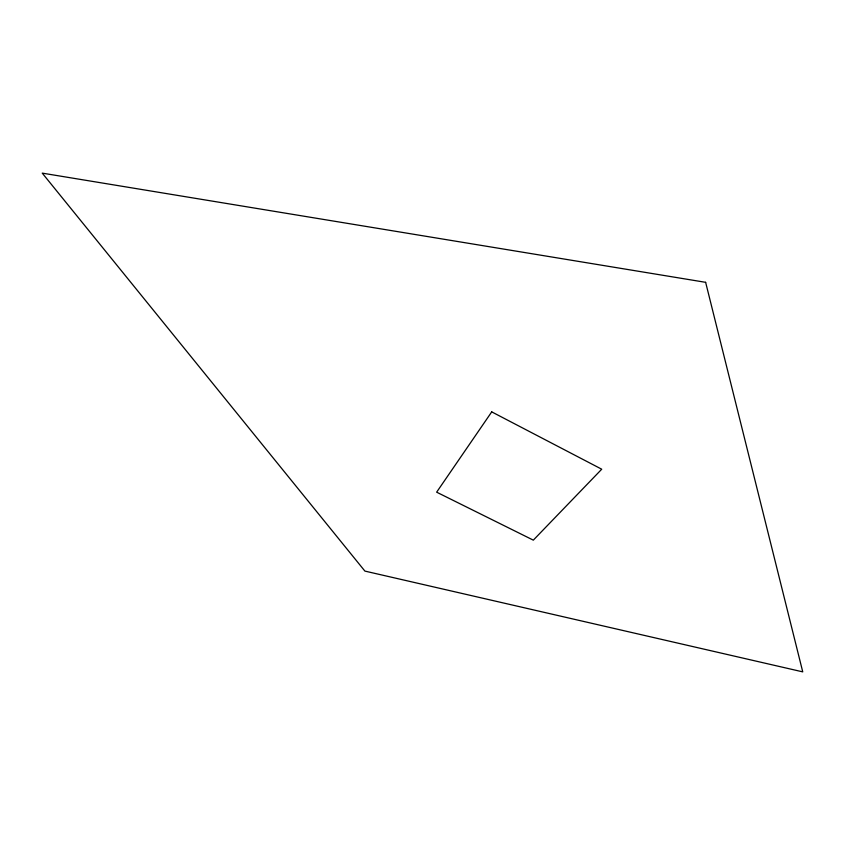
<?xml version="1.0" encoding="UTF-8"?>
<svg xmlns="http://www.w3.org/2000/svg" width="845" height="845" viewBox="0 0 845 845"><rect width="100%" height="100%" fill="white"/><g stroke="black" fill="none" stroke-linecap="round" stroke-linejoin="round"><path stroke-width="1.27" d="M491.727 411.874L436.643 492.17L533.322 540.145L601.724 469.207L491.727 411.874M705.638 282.325L42.25 173.13L364.903 571.093L802.75 671.87L705.638 282.325"/></g></svg>
